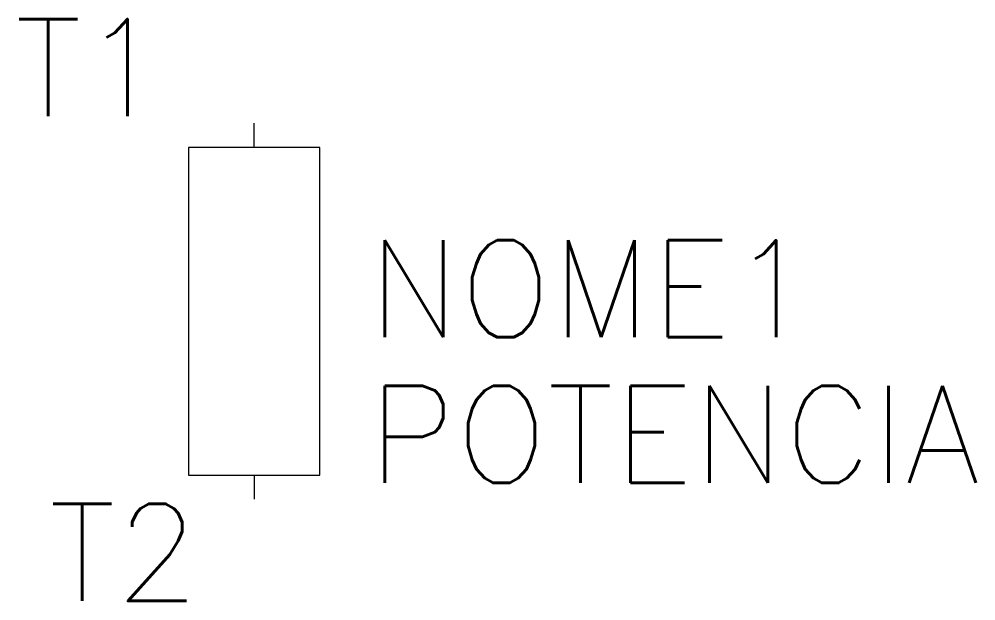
# Model space of a CAD drawing. Extents: x 315.7 to 335.4, y 187.8 to 199.8.
import ezdxf
from ezdxf.enums import TextEntityAlignment as Align

# ---------------------------------------------------------------- set-up
doc = ezdxf.new("R2010")
doc.units = 0
doc.header["$MEASUREMENT"] = 0
doc.layers.get('0').update_dxf_attribs({"linetype": 'CONTINUOUS'})
doc.styles.add('ROMANS', font='romans')

msp = doc.modelspace()

# ---------------------------------------------------------------- linework, layer by layer
at = {"lineweight": -3}
for p, q in [((320.552, 197.137), (320.552, 197.637)), ((320.552, 190.387), (320.552, 189.887))]:
    msp.add_line(p, q, dxfattribs=at)
msp.add_lwpolyline([(321.902, 197.137), (319.202, 197.137), (319.202, 190.387), (321.902, 190.387)], close=True)

# ---------------------------------------------------------------- texts
at = {"lineweight": -3, "style": 'ROMANS'}
for tag, p in [('T1', (318.711, 198.781)), ('T2', (319.412, 188.794))]:
    msp.add_attdef(tag, text='', height=2, dxfattribs=at).set_placement(p, align=Align.MIDDLE_RIGHT)
for tag, text, p in [('NOME1', '', (322.902, 194.225)), ('POTENCIA', 'POTENCIA', (322.902, 191.225))]:
    msp.add_attdef(tag, text=text, height=2, dxfattribs=at).set_placement(p, align=Align.MIDDLE_LEFT)

doc.saveas('drawing.dxf')
